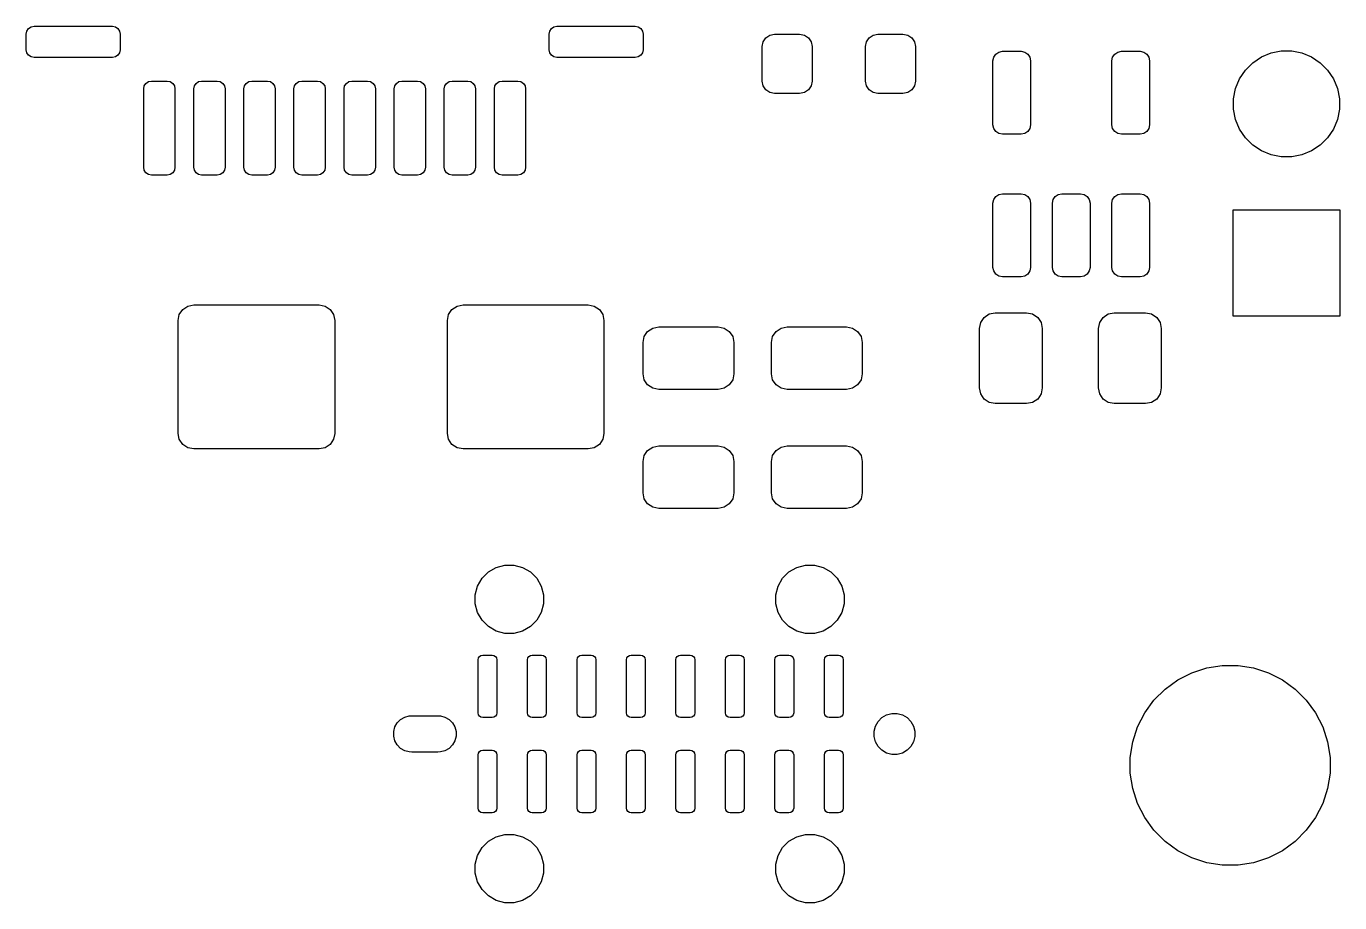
# Model space of a CAD drawing. Extents: x 46 to 204, y -96 to -38.
# Drawn here: x 182.77 to 203.75, y -96.2 to -82.2 of the extents above; entities that cross this region are included whole.
import ezdxf

# ---------------------------------------------------------------- set-up
doc = ezdxf.new("R2010")
doc.units = 0
doc.layers.add('BLACK', color=7, linetype='CONTINUOUS')

msp = doc.modelspace()

# ---------------------------------------------------------------- linework, layer by layer
at = {"layer": 'BLACK', "linetype": 'CONTINUOUS'}
for p, q in [((182.811602, -82.236682), (182.852155, -82.209585)), ((182.852155, -82.209585), (182.89999, -82.20007)), ((182.89999, -82.20007), (184.14999, -82.20007)), ((184.14999, -82.20007), (184.197825, -82.209585)), ((184.197825, -82.209585), (184.238378, -82.236682)), ((191.161602, -82.236682), (191.202155, -82.209585)), ((191.202155, -82.209585), (191.24999, -82.20007)), ((191.24999, -82.20007), (192.49999, -82.20007)), ((192.49999, -82.20007), (192.547825, -82.209585)), ((192.547825, -82.209585), (192.588378, -82.236682)), ((182.77499, -82.32507), (182.784505, -82.277235)), ((182.77499, -82.57507), (182.77499, -82.32507)), ((182.784505, -82.277235), (182.811602, -82.236682)), ((184.238378, -82.236682), (184.265475, -82.277235)), ((184.265475, -82.277235), (184.27499, -82.32507)), ((184.27499, -82.32507), (184.27499, -82.57507)), ((191.12499, -82.32507), (191.134505, -82.277235)), ((191.12499, -82.57507), (191.12499, -82.32507)), ((191.134505, -82.277235), (191.161602, -82.236682)), ((192.588378, -82.236682), (192.615475, -82.277235)), ((192.615475, -82.277235), (192.62499, -82.32507)), ((192.62499, -82.32507), (192.62499, -82.57507)), ((194.540214, -82.448533), (194.583569, -82.383649)), ((194.583569, -82.383649), (194.648453, -82.340294)), ((194.648453, -82.340294), (194.72499, -82.32507)), ((194.72499, -82.32507), (195.12499, -82.32507)), ((195.12499, -82.32507), (195.201527, -82.340294)), ((195.201527, -82.340294), (195.266411, -82.383649)), ((195.266411, -82.383649), (195.309766, -82.448533)), ((196.190214, -82.448533), (196.233569, -82.383649)), ((196.233569, -82.383649), (196.298453, -82.340294)), ((196.298453, -82.340294), (196.37499, -82.32507)), ((196.37499, -82.32507), (196.77499, -82.32507)), ((196.77499, -82.32507), (196.851527, -82.340294)), ((196.851527, -82.340294), (196.916411, -82.383649)), ((196.916411, -82.383649), (196.959766, -82.448533)), ((182.784505, -82.622905), (182.77499, -82.57507)), ((182.811602, -82.663458), (182.784505, -82.622905)), ((184.265475, -82.622905), (184.238378, -82.663458)), ((184.27499, -82.57507), (184.265475, -82.622905)), ((191.134505, -82.622905), (191.12499, -82.57507)), ((191.161602, -82.663458), (191.134505, -82.622905)), ((192.615475, -82.622905), (192.588378, -82.663458)), ((192.62499, -82.57507), (192.615475, -82.622905)), ((194.52499, -82.52507), (194.540214, -82.448533)), ((194.52499, -83.07507), (194.52499, -82.52507)), ((195.309766, -82.448533), (195.32499, -82.52507)), ((195.32499, -82.52507), (195.32499, -83.07507)), ((196.17499, -82.52507), (196.190214, -82.448533)), ((196.17499, -83.07507), (196.17499, -82.52507)), ((196.959766, -82.448533), (196.97499, -82.52507)), ((196.97499, -82.52507), (196.97499, -83.07507)), ((198.256424, -82.644004), (198.305087, -82.611488)), ((198.305087, -82.611488), (198.36249, -82.60007)), ((198.36249, -82.60007), (198.66249, -82.60007)), ((198.66249, -82.60007), (198.719893, -82.611488)), ((198.719893, -82.611488), (198.768556, -82.644004)), ((200.156424, -82.644004), (200.205087, -82.611488)), ((200.205087, -82.611488), (200.26249, -82.60007)), ((200.26249, -82.60007), (200.56249, -82.60007)), ((200.56249, -82.60007), (200.619893, -82.611488)), ((200.619893, -82.611488), (200.668556, -82.644004)), ((202.499307, -82.690369), (202.653252, -82.626603)), ((202.653252, -82.626603), (202.816679, -82.594095)), ((202.816679, -82.594095), (202.983309, -82.594095)), ((202.983309, -82.594095), (203.146736, -82.626603)), ((203.146736, -82.626603), (203.300681, -82.690369)), ((182.852155, -82.690555), (182.811602, -82.663458)), ((182.89999, -82.70007), (182.852155, -82.690555)), ((184.14999, -82.70007), (182.89999, -82.70007)), ((184.197825, -82.690555), (184.14999, -82.70007)), ((184.238378, -82.663458), (184.197825, -82.690555)), ((191.202155, -82.690555), (191.161602, -82.663458)), ((191.24999, -82.70007), (191.202155, -82.690555)), ((192.49999, -82.70007), (191.24999, -82.70007)), ((192.547825, -82.690555), (192.49999, -82.70007)), ((192.588378, -82.663458), (192.547825, -82.690555)), ((198.21249, -82.75007), (198.223908, -82.692667)), ((198.21249, -83.77507), (198.21249, -82.75007)), ((198.223908, -82.692667), (198.256424, -82.644004)), ((198.768556, -82.644004), (198.801072, -82.692667)), ((198.801072, -82.692667), (198.81249, -82.75007)), ((198.81249, -82.75007), (198.81249, -83.77507)), ((200.11249, -82.75007), (200.123908, -82.692667)), ((200.11249, -83.77507), (200.11249, -82.75007)), ((200.123908, -82.692667), (200.156424, -82.644004)), ((200.668556, -82.644004), (200.701072, -82.692667)), ((200.701072, -82.692667), (200.71249, -82.75007)), ((200.71249, -82.75007), (200.71249, -83.77507)), ((202.242935, -82.900768), (202.36076, -82.782943)), ((202.36076, -82.782943), (202.499307, -82.690369)), ((203.300681, -82.690369), (203.439228, -82.782943)), ((203.439228, -82.782943), (203.557053, -82.900768)), ((202.086595, -83.19326), (202.150361, -83.039315)), ((202.150361, -83.039315), (202.242935, -82.900768)), ((203.557053, -82.900768), (203.649627, -83.039315)), ((203.649627, -83.039315), (203.713393, -83.19326)), ((184.64999, -83.20007), (184.659505, -83.152235)), ((184.64999, -84.45007), (184.64999, -83.20007)), ((184.659505, -83.152235), (184.686602, -83.111682)), ((184.686602, -83.111682), (184.727155, -83.084585)), ((184.727155, -83.084585), (184.77499, -83.07507)), ((184.77499, -83.07507), (185.02499, -83.07507)), ((185.02499, -83.07507), (185.072825, -83.084585)), ((185.072825, -83.084585), (185.113378, -83.111682)), ((185.113378, -83.111682), (185.140475, -83.152235)), ((185.140475, -83.152235), (185.14999, -83.20007)), ((185.14999, -83.20007), (185.14999, -84.45007)), ((185.44999, -83.20007), (185.459505, -83.152235)), ((185.44999, -84.45007), (185.44999, -83.20007)), ((185.459505, -83.152235), (185.486602, -83.111682)), ((185.486602, -83.111682), (185.527155, -83.084585)), ((185.527155, -83.084585), (185.57499, -83.07507)), ((185.57499, -83.07507), (185.82499, -83.07507)), ((185.82499, -83.07507), (185.872825, -83.084585)), ((185.872825, -83.084585), (185.913378, -83.111682)), ((185.913378, -83.111682), (185.940475, -83.152235)), ((185.940475, -83.152235), (185.94999, -83.20007)), ((185.94999, -83.20007), (185.94999, -84.45007)), ((186.24999, -83.20007), (186.259505, -83.152235)), ((186.24999, -84.45007), (186.24999, -83.20007)), ((186.259505, -83.152235), (186.286602, -83.111682)), ((186.286602, -83.111682), (186.327155, -83.084585)), ((186.327155, -83.084585), (186.37499, -83.07507)), ((186.37499, -83.07507), (186.62499, -83.07507)), ((186.62499, -83.07507), (186.672825, -83.084585)), ((186.672825, -83.084585), (186.713378, -83.111682)), ((186.713378, -83.111682), (186.740475, -83.152235)), ((186.740475, -83.152235), (186.74999, -83.20007)), ((186.74999, -83.20007), (186.74999, -84.45007)), ((187.04999, -83.20007), (187.059505, -83.152235)), ((187.04999, -84.45007), (187.04999, -83.20007)), ((187.059505, -83.152235), (187.086602, -83.111682)), ((187.086602, -83.111682), (187.127155, -83.084585)), ((187.127155, -83.084585), (187.17499, -83.07507)), ((187.17499, -83.07507), (187.42499, -83.07507)), ((187.42499, -83.07507), (187.472825, -83.084585)), ((187.472825, -83.084585), (187.513378, -83.111682)), ((187.513378, -83.111682), (187.540475, -83.152235)), ((187.540475, -83.152235), (187.54999, -83.20007)), ((187.54999, -83.20007), (187.54999, -84.45007)), ((187.84999, -83.20007), (187.859505, -83.152235)), ((187.84999, -84.45007), (187.84999, -83.20007)), ((187.859505, -83.152235), (187.886602, -83.111682)), ((187.886602, -83.111682), (187.927155, -83.084585)), ((187.927155, -83.084585), (187.97499, -83.07507)), ((187.97499, -83.07507), (188.22499, -83.07507)), ((188.22499, -83.07507), (188.272825, -83.084585)), ((188.272825, -83.084585), (188.313378, -83.111682)), ((188.313378, -83.111682), (188.340475, -83.152235)), ((188.340475, -83.152235), (188.34999, -83.20007)), ((188.34999, -83.20007), (188.34999, -84.45007)), ((188.64999, -83.20007), (188.659505, -83.152235)), ((188.64999, -84.45007), (188.64999, -83.20007)), ((188.659505, -83.152235), (188.686602, -83.111682)), ((188.686602, -83.111682), (188.727155, -83.084585)), ((188.727155, -83.084585), (188.77499, -83.07507)), ((188.77499, -83.07507), (189.02499, -83.07507)), ((189.02499, -83.07507), (189.072825, -83.084585)), ((189.072825, -83.084585), (189.113378, -83.111682)), ((189.113378, -83.111682), (189.140475, -83.152235)), ((189.140475, -83.152235), (189.14999, -83.20007)), ((189.14999, -83.20007), (189.14999, -84.45007)), ((189.44999, -83.20007), (189.459505, -83.152235)), ((189.44999, -84.45007), (189.44999, -83.20007)), ((189.459505, -83.152235), (189.486602, -83.111682)), ((189.486602, -83.111682), (189.527155, -83.084585)), ((189.527155, -83.084585), (189.57499, -83.07507)), ((189.57499, -83.07507), (189.82499, -83.07507)), ((189.82499, -83.07507), (189.872825, -83.084585)), ((189.872825, -83.084585), (189.913378, -83.111682)), ((189.913378, -83.111682), (189.940475, -83.152235)), ((189.940475, -83.152235), (189.94999, -83.20007)), ((189.94999, -83.20007), (189.94999, -84.45007)), ((190.24999, -83.20007), (190.259505, -83.152235)), ((190.24999, -84.45007), (190.24999, -83.20007)), ((190.259505, -83.152235), (190.286602, -83.111682)), ((190.286602, -83.111682), (190.327155, -83.084585)), ((190.327155, -83.084585), (190.37499, -83.07507)), ((190.37499, -83.07507), (190.62499, -83.07507)), ((190.62499, -83.07507), (190.672825, -83.084585)), ((190.672825, -83.084585), (190.713378, -83.111682)), ((190.713378, -83.111682), (190.740475, -83.152235)), ((190.740475, -83.152235), (190.74999, -83.20007)), ((190.74999, -83.20007), (190.74999, -84.45007)), ((194.540214, -83.151607), (194.52499, -83.07507)), ((194.583569, -83.216491), (194.540214, -83.151607)), ((194.648453, -83.259846), (194.583569, -83.216491)), ((194.72499, -83.27507), (194.648453, -83.259846)), ((195.201527, -83.259846), (195.12499, -83.27507)), ((195.266411, -83.216491), (195.201527, -83.259846)), ((195.309766, -83.151607), (195.266411, -83.216491)), ((195.32499, -83.07507), (195.309766, -83.151607)), ((196.190214, -83.151607), (196.17499, -83.07507)), ((196.233569, -83.216491), (196.190214, -83.151607)), ((196.298453, -83.259846), (196.233569, -83.216491)), ((196.37499, -83.27507), (196.298453, -83.259846)), ((196.851527, -83.259846), (196.77499, -83.27507)), ((196.916411, -83.216491), (196.851527, -83.259846)), ((196.959766, -83.151607), (196.916411, -83.216491)), ((196.97499, -83.07507), (196.959766, -83.151607)), ((202.054087, -83.356687), (202.086595, -83.19326)), ((203.713393, -83.19326), (203.745901, -83.356687)), ((195.12499, -83.27507), (194.72499, -83.27507)), ((196.77499, -83.27507), (196.37499, -83.27507)), ((202.054087, -83.523317), (202.054087, -83.356687)), ((203.745901, -83.356687), (203.745901, -83.523317)), ((202.086595, -83.686744), (202.054087, -83.523317)), ((202.150361, -83.840689), (202.086595, -83.686744)), ((203.713393, -83.686744), (203.649627, -83.840689)), ((203.745901, -83.523317), (203.713393, -83.686744)), ((198.223908, -83.832473), (198.21249, -83.77507)), ((198.256424, -83.881136), (198.223908, -83.832473)), ((198.305087, -83.913652), (198.256424, -83.881136)), ((198.768556, -83.881136), (198.719893, -83.913652)), ((198.801072, -83.832473), (198.768556, -83.881136)), ((198.81249, -83.77507), (198.801072, -83.832473)), ((200.123908, -83.832473), (200.11249, -83.77507)), ((200.156424, -83.881136), (200.123908, -83.832473)), ((200.205087, -83.913652), (200.156424, -83.881136)), ((200.668556, -83.881136), (200.619893, -83.913652)), ((200.701072, -83.832473), (200.668556, -83.881136)), ((200.71249, -83.77507), (200.701072, -83.832473)), ((202.242935, -83.979236), (202.150361, -83.840689)), ((203.649627, -83.840689), (203.557053, -83.979236)), ((198.36249, -83.92507), (198.305087, -83.913652)), ((198.66249, -83.92507), (198.36249, -83.92507)), ((198.719893, -83.913652), (198.66249, -83.92507)), ((200.26249, -83.92507), (200.205087, -83.913652)), ((200.56249, -83.92507), (200.26249, -83.92507)), ((200.619893, -83.913652), (200.56249, -83.92507)), ((202.36076, -84.097061), (202.242935, -83.979236)), ((202.499307, -84.189635), (202.36076, -84.097061)), ((203.439228, -84.097061), (203.300681, -84.189635)), ((203.557053, -83.979236), (203.439228, -84.097061)), ((202.653252, -84.253401), (202.499307, -84.189635)), ((202.816679, -84.285909), (202.653252, -84.253401)), ((202.983309, -84.285909), (202.816679, -84.285909)), ((203.146736, -84.253401), (202.983309, -84.285909)), ((203.300681, -84.189635), (203.146736, -84.253401)), ((184.659505, -84.497905), (184.64999, -84.45007)), ((184.686602, -84.538458), (184.659505, -84.497905)), ((185.140475, -84.497905), (185.113378, -84.538458)), ((185.14999, -84.45007), (185.140475, -84.497905)), ((185.459505, -84.497905), (185.44999, -84.45007)), ((185.486602, -84.538458), (185.459505, -84.497905)), ((185.940475, -84.497905), (185.913378, -84.538458)), ((185.94999, -84.45007), (185.940475, -84.497905)), ((186.259505, -84.497905), (186.24999, -84.45007)), ((186.286602, -84.538458), (186.259505, -84.497905)), ((186.740475, -84.497905), (186.713378, -84.538458)), ((186.74999, -84.45007), (186.740475, -84.497905)), ((187.059505, -84.497905), (187.04999, -84.45007)), ((187.086602, -84.538458), (187.059505, -84.497905)), ((187.540475, -84.497905), (187.513378, -84.538458)), ((187.54999, -84.45007), (187.540475, -84.497905)), ((187.859505, -84.497905), (187.84999, -84.45007)), ((187.886602, -84.538458), (187.859505, -84.497905)), ((188.340475, -84.497905), (188.313378, -84.538458)), ((188.34999, -84.45007), (188.340475, -84.497905)), ((188.659505, -84.497905), (188.64999, -84.45007)), ((188.686602, -84.538458), (188.659505, -84.497905)), ((189.140475, -84.497905), (189.113378, -84.538458)), ((189.14999, -84.45007), (189.140475, -84.497905)), ((189.459505, -84.497905), (189.44999, -84.45007)), ((189.486602, -84.538458), (189.459505, -84.497905)), ((189.940475, -84.497905), (189.913378, -84.538458)), ((189.94999, -84.45007), (189.940475, -84.497905)), ((190.259505, -84.497905), (190.24999, -84.45007)), ((190.286602, -84.538458), (190.259505, -84.497905)), ((190.740475, -84.497905), (190.713378, -84.538458)), ((190.74999, -84.45007), (190.740475, -84.497905)), ((184.727155, -84.565555), (184.686602, -84.538458)), ((184.77499, -84.57507), (184.727155, -84.565555)), ((185.02499, -84.57507), (184.77499, -84.57507)), ((185.072825, -84.565555), (185.02499, -84.57507)), ((185.113378, -84.538458), (185.072825, -84.565555)), ((185.527155, -84.565555), (185.486602, -84.538458)), ((185.57499, -84.57507), (185.527155, -84.565555)), ((185.82499, -84.57507), (185.57499, -84.57507)), ((185.872825, -84.565555), (185.82499, -84.57507)), ((185.913378, -84.538458), (185.872825, -84.565555)), ((186.327155, -84.565555), (186.286602, -84.538458)), ((186.37499, -84.57507), (186.327155, -84.565555)), ((186.62499, -84.57507), (186.37499, -84.57507)), ((186.672825, -84.565555), (186.62499, -84.57507)), ((186.713378, -84.538458), (186.672825, -84.565555)), ((187.127155, -84.565555), (187.086602, -84.538458)), ((187.17499, -84.57507), (187.127155, -84.565555)), ((187.42499, -84.57507), (187.17499, -84.57507)), ((187.472825, -84.565555), (187.42499, -84.57507)), ((187.513378, -84.538458), (187.472825, -84.565555)), ((187.927155, -84.565555), (187.886602, -84.538458)), ((187.97499, -84.57507), (187.927155, -84.565555)), ((188.22499, -84.57507), (187.97499, -84.57507)), ((188.272825, -84.565555), (188.22499, -84.57507)), ((188.313378, -84.538458), (188.272825, -84.565555)), ((188.727155, -84.565555), (188.686602, -84.538458)), ((188.77499, -84.57507), (188.727155, -84.565555)), ((189.02499, -84.57507), (188.77499, -84.57507)), ((189.072825, -84.565555), (189.02499, -84.57507)), ((189.113378, -84.538458), (189.072825, -84.565555)), ((189.527155, -84.565555), (189.486602, -84.538458)), ((189.57499, -84.57507), (189.527155, -84.565555)), ((189.82499, -84.57507), (189.57499, -84.57507)), ((189.872825, -84.565555), (189.82499, -84.57507)), ((189.913378, -84.538458), (189.872825, -84.565555)), ((190.327155, -84.565555), (190.286602, -84.538458)), ((190.37499, -84.57507), (190.327155, -84.565555)), ((190.62499, -84.57507), (190.37499, -84.57507)), ((190.672825, -84.565555), (190.62499, -84.57507)), ((190.713378, -84.538458), (190.672825, -84.565555)), ((198.223908, -84.967667), (198.256424, -84.919004)), ((198.256424, -84.919004), (198.305087, -84.886488)), ((198.305087, -84.886488), (198.36249, -84.87507)), ((198.36249, -84.87507), (198.66249, -84.87507)), ((198.66249, -84.87507), (198.719893, -84.886488)), ((198.719893, -84.886488), (198.768556, -84.919004)), ((198.768556, -84.919004), (198.801072, -84.967667)), ((199.173908, -84.967667), (199.206424, -84.919004)), ((199.206424, -84.919004), (199.255087, -84.886488)), ((199.255087, -84.886488), (199.31249, -84.87507)), ((199.31249, -84.87507), (199.61249, -84.87507)), ((199.61249, -84.87507), (199.669893, -84.886488)), ((199.669893, -84.886488), (199.718556, -84.919004)), ((199.718556, -84.919004), (199.751072, -84.967667)), ((200.123908, -84.967667), (200.156424, -84.919004)), ((200.156424, -84.919004), (200.205087, -84.886488)), ((200.205087, -84.886488), (200.26249, -84.87507)), ((200.26249, -84.87507), (200.56249, -84.87507)), ((200.56249, -84.87507), (200.619893, -84.886488)), ((200.619893, -84.886488), (200.668556, -84.919004)), ((200.668556, -84.919004), (200.701072, -84.967667)), ((198.21249, -85.02507), (198.223908, -84.967667)), ((198.21249, -86.05007), (198.21249, -85.02507)), ((198.801072, -84.967667), (198.81249, -85.02507)), ((198.81249, -85.02507), (198.81249, -86.05007)), ((199.16249, -85.02507), (199.173908, -84.967667)), ((199.16249, -86.05007), (199.16249, -85.02507)), ((199.751072, -84.967667), (199.76249, -85.02507)), ((199.76249, -85.02507), (199.76249, -86.05007)), ((200.11249, -85.02507), (200.123908, -84.967667)), ((200.11249, -86.05007), (200.11249, -85.02507)), ((200.701072, -84.967667), (200.71249, -85.02507)), ((200.71249, -85.02507), (200.71249, -86.05007)), ((202.049994, -86.830002), (202.049994, -85.130002)), ((202.049994, -85.130002), (203.749994, -85.130002)), ((203.749994, -85.130002), (203.749994, -86.830002)), ((198.223908, -86.107473), (198.21249, -86.05007)), ((198.256424, -86.156136), (198.223908, -86.107473)), ((198.305087, -86.188652), (198.256424, -86.156136)), ((198.36249, -86.20007), (198.305087, -86.188652)), ((198.66249, -86.20007), (198.36249, -86.20007)), ((198.719893, -86.188652), (198.66249, -86.20007)), ((198.768556, -86.156136), (198.719893, -86.188652)), ((198.801072, -86.107473), (198.768556, -86.156136)), ((198.81249, -86.05007), (198.801072, -86.107473)), ((199.173908, -86.107473), (199.16249, -86.05007)), ((199.206424, -86.156136), (199.173908, -86.107473)), ((199.255087, -86.188652), (199.206424, -86.156136)), ((199.31249, -86.20007), (199.255087, -86.188652)), ((199.61249, -86.20007), (199.31249, -86.20007)), ((199.669893, -86.188652), (199.61249, -86.20007)), ((199.718556, -86.156136), (199.669893, -86.188652)), ((199.751072, -86.107473), (199.718556, -86.156136)), ((199.76249, -86.05007), (199.751072, -86.107473)), ((200.123908, -86.107473), (200.11249, -86.05007)), ((200.156424, -86.156136), (200.123908, -86.107473)), ((200.205087, -86.188652), (200.156424, -86.156136)), ((200.26249, -86.20007), (200.205087, -86.188652)), ((200.56249, -86.20007), (200.26249, -86.20007)), ((200.619893, -86.188652), (200.56249, -86.20007)), ((200.668556, -86.156136), (200.619893, -86.188652)), ((200.701072, -86.107473), (200.668556, -86.156136)), ((200.71249, -86.05007), (200.701072, -86.107473)), ((185.19999, -86.90007), (185.21902, -86.804399)), ((185.21902, -86.804399), (185.273213, -86.723293)), ((185.273213, -86.723293), (185.354319, -86.6691)), ((185.354319, -86.6691), (185.44999, -86.65007)), ((185.44999, -86.65007), (187.44999, -86.65007)), ((187.44999, -86.65007), (187.545661, -86.6691)), ((187.545661, -86.6691), (187.626767, -86.723293)), ((187.626767, -86.723293), (187.68096, -86.804399)), ((187.68096, -86.804399), (187.69999, -86.90007)), ((189.49999, -86.90007), (189.51902, -86.804399)), ((189.51902, -86.804399), (189.573213, -86.723293)), ((189.573213, -86.723293), (189.654319, -86.6691)), ((189.654319, -86.6691), (189.74999, -86.65007)), ((189.74999, -86.65007), (191.74999, -86.65007)), ((191.74999, -86.65007), (191.845661, -86.6691)), ((191.845661, -86.6691), (191.926767, -86.723293)), ((191.926767, -86.723293), (191.98096, -86.804399)), ((191.98096, -86.804399), (191.99999, -86.90007)), ((198.073213, -86.848293), (198.154319, -86.7941)), ((198.154319, -86.7941), (198.24999, -86.77507)), ((198.24999, -86.77507), (198.74999, -86.77507)), ((198.74999, -86.77507), (198.845661, -86.7941)), ((198.845661, -86.7941), (198.926767, -86.848293)), ((199.973213, -86.848293), (200.054319, -86.7941)), ((200.054319, -86.7941), (200.14999, -86.77507)), ((200.14999, -86.77507), (200.64999, -86.77507)), ((200.64999, -86.77507), (200.745661, -86.7941)), ((200.745661, -86.7941), (200.826767, -86.848293)), ((203.749994, -86.830002), (202.049994, -86.830002)), ((185.19999, -88.70007), (185.19999, -86.90007)), ((187.69999, -86.90007), (187.69999, -88.70007)), ((189.49999, -88.70007), (189.49999, -86.90007)), ((191.99999, -86.90007), (191.99999, -88.70007)), ((192.698213, -87.073293), (192.779319, -87.0191)), ((192.779319, -87.0191), (192.87499, -87.00007)), ((192.87499, -87.00007), (193.82499, -87.00007)), ((193.82499, -87.00007), (193.920661, -87.0191)), ((193.920661, -87.0191), (194.001767, -87.073293)), ((194.748213, -87.073293), (194.829319, -87.0191)), ((194.829319, -87.0191), (194.92499, -87.00007)), ((194.92499, -87.00007), (195.87499, -87.00007)), ((195.87499, -87.00007), (195.970661, -87.0191)), ((195.970661, -87.0191), (196.051767, -87.073293)), ((197.99999, -87.02507), (198.01902, -86.929399)), ((197.99999, -87.97507), (197.99999, -87.02507)), ((198.01902, -86.929399), (198.073213, -86.848293)), ((198.926767, -86.848293), (198.98096, -86.929399)), ((198.98096, -86.929399), (198.99999, -87.02507)), ((198.99999, -87.02507), (198.99999, -87.97507)), ((199.89999, -87.02507), (199.91902, -86.929399)), ((199.89999, -87.97507), (199.89999, -87.02507)), ((199.91902, -86.929399), (199.973213, -86.848293)), ((200.826767, -86.848293), (200.88096, -86.929399)), ((200.88096, -86.929399), (200.89999, -87.02507)), ((200.89999, -87.02507), (200.89999, -87.97507)), ((192.62499, -87.25007), (192.64402, -87.154399)), ((192.62499, -87.75007), (192.62499, -87.25007)), ((192.64402, -87.154399), (192.698213, -87.073293)), ((194.001767, -87.073293), (194.05596, -87.154399)), ((194.05596, -87.154399), (194.07499, -87.25007)), ((194.07499, -87.25007), (194.07499, -87.75007)), ((194.67499, -87.25007), (194.69402, -87.154399)), ((194.67499, -87.75007), (194.67499, -87.25007)), ((194.69402, -87.154399), (194.748213, -87.073293)), ((196.051767, -87.073293), (196.10596, -87.154399)), ((196.10596, -87.154399), (196.12499, -87.25007)), ((196.12499, -87.25007), (196.12499, -87.75007)), ((192.64402, -87.845741), (192.62499, -87.75007)), ((192.698213, -87.926847), (192.64402, -87.845741)), ((194.05596, -87.845741), (194.001767, -87.926847)), ((194.07499, -87.75007), (194.05596, -87.845741)), ((194.69402, -87.845741), (194.67499, -87.75007)), ((194.748213, -87.926847), (194.69402, -87.845741)), ((196.10596, -87.845741), (196.051767, -87.926847)), ((196.12499, -87.75007), (196.10596, -87.845741)), ((192.779319, -87.98104), (192.698213, -87.926847)), ((192.87499, -88.00007), (192.779319, -87.98104)), ((193.82499, -88.00007), (192.87499, -88.00007)), ((193.920661, -87.98104), (193.82499, -88.00007)), ((194.001767, -87.926847), (193.920661, -87.98104)), ((194.829319, -87.98104), (194.748213, -87.926847)), ((194.92499, -88.00007), (194.829319, -87.98104)), ((195.87499, -88.00007), (194.92499, -88.00007)), ((195.970661, -87.98104), (195.87499, -88.00007)), ((196.051767, -87.926847), (195.970661, -87.98104)), ((198.01902, -88.070741), (197.99999, -87.97507)), ((198.073213, -88.151847), (198.01902, -88.070741)), ((198.98096, -88.070741), (198.926767, -88.151847)), ((198.99999, -87.97507), (198.98096, -88.070741)), ((199.91902, -88.070741), (199.89999, -87.97507)), ((199.973213, -88.151847), (199.91902, -88.070741)), ((200.88096, -88.070741), (200.826767, -88.151847)), ((200.89999, -87.97507), (200.88096, -88.070741)), ((198.154319, -88.20604), (198.073213, -88.151847)), ((198.24999, -88.22507), (198.154319, -88.20604)), ((198.74999, -88.22507), (198.24999, -88.22507)), ((198.845661, -88.20604), (198.74999, -88.22507)), ((198.926767, -88.151847), (198.845661, -88.20604)), ((200.054319, -88.20604), (199.973213, -88.151847)), ((200.14999, -88.22507), (200.054319, -88.20604)), ((200.64999, -88.22507), (200.14999, -88.22507)), ((200.745661, -88.20604), (200.64999, -88.22507)), ((200.826767, -88.151847), (200.745661, -88.20604)), ((185.21902, -88.795741), (185.19999, -88.70007)), ((187.69999, -88.70007), (187.68096, -88.795741)), ((189.51902, -88.795741), (189.49999, -88.70007)), ((191.99999, -88.70007), (191.98096, -88.795741)), ((185.273213, -88.876847), (185.21902, -88.795741)), ((185.354319, -88.93104), (185.273213, -88.876847)), ((185.44999, -88.95007), (185.354319, -88.93104)), ((187.545661, -88.93104), (187.44999, -88.95007)), ((187.626767, -88.876847), (187.545661, -88.93104)), ((187.68096, -88.795741), (187.626767, -88.876847)), ((189.573213, -88.876847), (189.51902, -88.795741)), ((189.654319, -88.93104), (189.573213, -88.876847)), ((189.74999, -88.95007), (189.654319, -88.93104)), ((191.845661, -88.93104), (191.74999, -88.95007)), ((191.926767, -88.876847), (191.845661, -88.93104)), ((191.98096, -88.795741), (191.926767, -88.876847)), ((192.698213, -88.973293), (192.779319, -88.9191)), ((192.779319, -88.9191), (192.87499, -88.90007)), ((192.87499, -88.90007), (193.82499, -88.90007)), ((193.82499, -88.90007), (193.920661, -88.9191)), ((193.920661, -88.9191), (194.001767, -88.973293)), ((194.748213, -88.973293), (194.829319, -88.9191)), ((194.829319, -88.9191), (194.92499, -88.90007)), ((194.92499, -88.90007), (195.87499, -88.90007)), ((195.87499, -88.90007), (195.970661, -88.9191)), ((195.970661, -88.9191), (196.051767, -88.973293)), ((187.44999, -88.95007), (185.44999, -88.95007)), ((191.74999, -88.95007), (189.74999, -88.95007)), ((192.62499, -89.15007), (192.64402, -89.054399)), ((192.64402, -89.054399), (192.698213, -88.973293)), ((194.001767, -88.973293), (194.05596, -89.054399)), ((194.05596, -89.054399), (194.07499, -89.15007)), ((194.67499, -89.15007), (194.69402, -89.054399)), ((194.69402, -89.054399), (194.748213, -88.973293)), ((196.051767, -88.973293), (196.10596, -89.054399)), ((196.10596, -89.054399), (196.12499, -89.15007)), ((192.62499, -89.65007), (192.62499, -89.15007)), ((194.07499, -89.15007), (194.07499, -89.65007)), ((194.67499, -89.65007), (194.67499, -89.15007)), ((196.12499, -89.15007), (196.12499, -89.65007)), ((192.64402, -89.745741), (192.62499, -89.65007)), ((192.698213, -89.826847), (192.64402, -89.745741)), ((194.05596, -89.745741), (194.001767, -89.826847)), ((194.07499, -89.65007), (194.05596, -89.745741)), ((194.69402, -89.745741), (194.67499, -89.65007)), ((194.748213, -89.826847), (194.69402, -89.745741)), ((196.10596, -89.745741), (196.051767, -89.826847)), ((196.12499, -89.65007), (196.10596, -89.745741)), ((192.779319, -89.88104), (192.698213, -89.826847)), ((192.87499, -89.90007), (192.779319, -89.88104)), ((193.82499, -89.90007), (192.87499, -89.90007)), ((193.920661, -89.88104), (193.82499, -89.90007)), ((194.001767, -89.826847), (193.920661, -89.88104)), ((194.829319, -89.88104), (194.748213, -89.826847)), ((194.92499, -89.90007), (194.829319, -89.88104)), ((195.87499, -89.90007), (194.92499, -89.90007)), ((195.970661, -89.88104), (195.87499, -89.90007)), ((196.051767, -89.826847), (195.970661, -89.88104)), ((190.279514, -90.841936), (190.418201, -90.804775)), ((190.418201, -90.804775), (190.561779, -90.804775)), ((190.561779, -90.804775), (190.700466, -90.841936)), ((195.079514, -90.841936), (195.218201, -90.804775)), ((195.218201, -90.804775), (195.361779, -90.804775)), ((195.361779, -90.804775), (195.500466, -90.841936)), ((189.981856, -91.139594), (190.053646, -91.015251)), ((190.053646, -91.015251), (190.155171, -90.913726)), ((190.155171, -90.913726), (190.279514, -90.841936)), ((190.700466, -90.841936), (190.824809, -90.913726)), ((190.824809, -90.913726), (190.926334, -91.015251)), ((190.926334, -91.015251), (190.998124, -91.139594)), ((194.781856, -91.139594), (194.853646, -91.015251)), ((194.853646, -91.015251), (194.955171, -90.913726)), ((194.955171, -90.913726), (195.079514, -90.841936)), ((195.500466, -90.841936), (195.624809, -90.913726)), ((195.624809, -90.913726), (195.726334, -91.015251)), ((195.726334, -91.015251), (195.798124, -91.139594)), ((189.944695, -91.278281), (189.981856, -91.139594)), ((190.998124, -91.139594), (191.035285, -91.278281)), ((194.744695, -91.278281), (194.781856, -91.139594)), ((195.798124, -91.139594), (195.835285, -91.278281)), ((189.944695, -91.421859), (189.944695, -91.278281)), ((189.981856, -91.560546), (189.944695, -91.421859)), ((191.035285, -91.421859), (190.998124, -91.560546)), ((191.035285, -91.278281), (191.035285, -91.421859)), ((194.744695, -91.421859), (194.744695, -91.278281)), ((194.781856, -91.560546), (194.744695, -91.421859)), ((195.835285, -91.421859), (195.798124, -91.560546)), ((195.835285, -91.278281), (195.835285, -91.421859)), ((190.053646, -91.684889), (189.981856, -91.560546)), ((190.998124, -91.560546), (190.926334, -91.684889)), ((194.853646, -91.684889), (194.781856, -91.560546)), ((195.798124, -91.560546), (195.726334, -91.684889)), ((190.155171, -91.786414), (190.053646, -91.684889)), ((190.279514, -91.858204), (190.155171, -91.786414)), ((190.418201, -91.895365), (190.279514, -91.858204)), ((190.700466, -91.858204), (190.561779, -91.895365)), ((190.824809, -91.786414), (190.700466, -91.858204)), ((190.926334, -91.684889), (190.824809, -91.786414)), ((194.955171, -91.786414), (194.853646, -91.684889)), ((195.079514, -91.858204), (194.955171, -91.786414)), ((195.218201, -91.895365), (195.079514, -91.858204)), ((195.500466, -91.858204), (195.361779, -91.895365)), ((195.624809, -91.786414), (195.500466, -91.858204)), ((195.726334, -91.684889), (195.624809, -91.786414)), ((190.561779, -91.895365), (190.418201, -91.895365)), ((195.361779, -91.895365), (195.218201, -91.895365)), ((189.98999, -92.31507), (189.995699, -92.286369)), ((189.995699, -92.286369), (190.011957, -92.262037)), ((190.011957, -92.262037), (190.036289, -92.245779)), ((190.036289, -92.245779), (190.06499, -92.24007)), ((190.06499, -92.24007), (190.21499, -92.24007)), ((190.21499, -92.24007), (190.243691, -92.245779)), ((190.243691, -92.245779), (190.268023, -92.262037)), ((190.268023, -92.262037), (190.284281, -92.286369)), ((190.284281, -92.286369), (190.28999, -92.31507)), ((190.77999, -92.31507), (190.785699, -92.286369)), ((190.785699, -92.286369), (190.801957, -92.262037)), ((190.801957, -92.262037), (190.826289, -92.245779)), ((190.826289, -92.245779), (190.85499, -92.24007)), ((190.85499, -92.24007), (191.00499, -92.24007)), ((191.00499, -92.24007), (191.033691, -92.245779)), ((191.033691, -92.245779), (191.058023, -92.262037)), ((191.058023, -92.262037), (191.074281, -92.286369)), ((191.074281, -92.286369), (191.07999, -92.31507)), ((191.56999, -92.31507), (191.575699, -92.286369)), ((191.575699, -92.286369), (191.591957, -92.262037)), ((191.591957, -92.262037), (191.616289, -92.245779)), ((191.616289, -92.245779), (191.64499, -92.24007)), ((191.64499, -92.24007), (191.79499, -92.24007)), ((191.79499, -92.24007), (191.823691, -92.245779)), ((191.823691, -92.245779), (191.848023, -92.262037)), ((191.848023, -92.262037), (191.864281, -92.286369)), ((191.864281, -92.286369), (191.86999, -92.31507)), ((192.35999, -92.31507), (192.365699, -92.286369)), ((192.365699, -92.286369), (192.381957, -92.262037)), ((192.381957, -92.262037), (192.406289, -92.245779)), ((192.406289, -92.245779), (192.43499, -92.24007)), ((192.43499, -92.24007), (192.58499, -92.24007)), ((192.58499, -92.24007), (192.613691, -92.245779)), ((192.613691, -92.245779), (192.638023, -92.262037)), ((192.638023, -92.262037), (192.654281, -92.286369)), ((192.654281, -92.286369), (192.65999, -92.31507)), ((193.14999, -92.31507), (193.155699, -92.286369)), ((193.155699, -92.286369), (193.171957, -92.262037)), ((193.171957, -92.262037), (193.196289, -92.245779)), ((193.196289, -92.245779), (193.22499, -92.24007)), ((193.22499, -92.24007), (193.37499, -92.24007)), ((193.37499, -92.24007), (193.403691, -92.245779)), ((193.403691, -92.245779), (193.428023, -92.262037)), ((193.428023, -92.262037), (193.444281, -92.286369)), ((193.444281, -92.286369), (193.44999, -92.31507)), ((193.93999, -92.31507), (193.945699, -92.286369)), ((193.945699, -92.286369), (193.961957, -92.262037)), ((193.961957, -92.262037), (193.986289, -92.245779)), ((193.986289, -92.245779), (194.01499, -92.24007)), ((194.01499, -92.24007), (194.16499, -92.24007)), ((194.16499, -92.24007), (194.193691, -92.245779)), ((194.193691, -92.245779), (194.218023, -92.262037)), ((194.218023, -92.262037), (194.234281, -92.286369)), ((194.234281, -92.286369), (194.23999, -92.31507)), ((194.72999, -92.31507), (194.735699, -92.286369)), ((194.735699, -92.286369), (194.751957, -92.262037)), ((194.751957, -92.262037), (194.776289, -92.245779)), ((194.776289, -92.245779), (194.80499, -92.24007)), ((194.80499, -92.24007), (194.95499, -92.24007)), ((194.95499, -92.24007), (194.983691, -92.245779)), ((194.983691, -92.245779), (195.008023, -92.262037)), ((195.008023, -92.262037), (195.024281, -92.286369)), ((195.024281, -92.286369), (195.02999, -92.31507)), ((195.51999, -92.31507), (195.525699, -92.286369)), ((195.525699, -92.286369), (195.541957, -92.262037)), ((195.541957, -92.262037), (195.566289, -92.245779)), ((195.566289, -92.245779), (195.59499, -92.24007)), ((195.59499, -92.24007), (195.74499, -92.24007)), ((195.74499, -92.24007), (195.773691, -92.245779)), ((195.773691, -92.245779), (195.798023, -92.262037)), ((195.798023, -92.262037), (195.814281, -92.286369)), ((195.814281, -92.286369), (195.81999, -92.31507)), ((189.98999, -93.16507), (189.98999, -92.31507)), ((190.28999, -92.31507), (190.28999, -93.16507)), ((190.77999, -93.16507), (190.77999, -92.31507)), ((191.07999, -92.31507), (191.07999, -93.16507)), ((191.56999, -93.16507), (191.56999, -92.31507)), ((191.86999, -92.31507), (191.86999, -93.16507)), ((192.35999, -93.16507), (192.35999, -92.31507)), ((192.65999, -92.31507), (192.65999, -93.16507)), ((193.14999, -93.16507), (193.14999, -92.31507)), ((193.44999, -92.31507), (193.44999, -93.16507)), ((193.93999, -93.16507), (193.93999, -92.31507)), ((194.23999, -92.31507), (194.23999, -93.16507)), ((194.72999, -93.16507), (194.72999, -92.31507)), ((195.02999, -92.31507), (195.02999, -93.16507)), ((195.51999, -93.16507), (195.51999, -92.31507)), ((195.81999, -92.31507), (195.81999, -93.16507)), ((201.387701, -92.521795), (201.626481, -92.44421)), ((201.626481, -92.44421), (201.874459, -92.404934)), ((201.874459, -92.404934), (202.125529, -92.404934)), ((202.125529, -92.404934), (202.373507, -92.44421)), ((202.373507, -92.44421), (202.612287, -92.521795)), ((200.960877, -92.783352), (201.163996, -92.635778)), ((201.163996, -92.635778), (201.387701, -92.521795)), ((202.612287, -92.521795), (202.835992, -92.635778)), ((202.835992, -92.635778), (203.039111, -92.783352)), ((200.783344, -92.960885), (200.960877, -92.783352)), ((203.039111, -92.783352), (203.216644, -92.960885)), ((200.63577, -93.164004), (200.783344, -92.960885)), ((203.216644, -92.960885), (203.364218, -93.164004)), ((188.662065, -93.389092), (188.699918, -93.323529)), ((188.699918, -93.323529), (188.753449, -93.269998)), ((188.753449, -93.269998), (188.819012, -93.232145)), ((188.819012, -93.232145), (188.892137, -93.212551)), ((188.892137, -93.212551), (188.92999, -93.21007)), ((188.92999, -93.21007), (189.34999, -93.21007)), ((189.34999, -93.21007), (189.387843, -93.212551)), ((189.387843, -93.212551), (189.460968, -93.232145)), ((189.460968, -93.232145), (189.526531, -93.269998)), ((189.526531, -93.269998), (189.580062, -93.323529)), ((189.580062, -93.323529), (189.617915, -93.389092)), ((189.995699, -93.193771), (189.98999, -93.16507)), ((190.011957, -93.218103), (189.995699, -93.193771)), ((190.036289, -93.234361), (190.011957, -93.218103)), ((190.06499, -93.24007), (190.036289, -93.234361)), ((190.21499, -93.24007), (190.06499, -93.24007)), ((190.243691, -93.234361), (190.21499, -93.24007)), ((190.268023, -93.218103), (190.243691, -93.234361)), ((190.284281, -93.193771), (190.268023, -93.218103)), ((190.28999, -93.16507), (190.284281, -93.193771)), ((190.785699, -93.193771), (190.77999, -93.16507)), ((190.801957, -93.218103), (190.785699, -93.193771)), ((190.826289, -93.234361), (190.801957, -93.218103)), ((190.85499, -93.24007), (190.826289, -93.234361)), ((191.00499, -93.24007), (190.85499, -93.24007)), ((191.033691, -93.234361), (191.00499, -93.24007)), ((191.058023, -93.218103), (191.033691, -93.234361)), ((191.074281, -93.193771), (191.058023, -93.218103)), ((191.07999, -93.16507), (191.074281, -93.193771)), ((191.575699, -93.193771), (191.56999, -93.16507)), ((191.591957, -93.218103), (191.575699, -93.193771)), ((191.616289, -93.234361), (191.591957, -93.218103)), ((191.64499, -93.24007), (191.616289, -93.234361)), ((191.79499, -93.24007), (191.64499, -93.24007)), ((191.823691, -93.234361), (191.79499, -93.24007)), ((191.848023, -93.218103), (191.823691, -93.234361)), ((191.864281, -93.193771), (191.848023, -93.218103)), ((191.86999, -93.16507), (191.864281, -93.193771)), ((192.365699, -93.193771), (192.35999, -93.16507)), ((192.381957, -93.218103), (192.365699, -93.193771)), ((192.406289, -93.234361), (192.381957, -93.218103)), ((192.43499, -93.24007), (192.406289, -93.234361)), ((192.58499, -93.24007), (192.43499, -93.24007)), ((192.613691, -93.234361), (192.58499, -93.24007)), ((192.638023, -93.218103), (192.613691, -93.234361)), ((192.654281, -93.193771), (192.638023, -93.218103)), ((192.65999, -93.16507), (192.654281, -93.193771)), ((193.155699, -93.193771), (193.14999, -93.16507)), ((193.171957, -93.218103), (193.155699, -93.193771)), ((193.196289, -93.234361), (193.171957, -93.218103)), ((193.22499, -93.24007), (193.196289, -93.234361)), ((193.37499, -93.24007), (193.22499, -93.24007)), ((193.403691, -93.234361), (193.37499, -93.24007)), ((193.428023, -93.218103), (193.403691, -93.234361)), ((193.444281, -93.193771), (193.428023, -93.218103)), ((193.44999, -93.16507), (193.444281, -93.193771)), ((193.945699, -93.193771), (193.93999, -93.16507)), ((193.961957, -93.218103), (193.945699, -93.193771)), ((193.986289, -93.234361), (193.961957, -93.218103)), ((194.01499, -93.24007), (193.986289, -93.234361)), ((194.16499, -93.24007), (194.01499, -93.24007)), ((194.193691, -93.234361), (194.16499, -93.24007)), ((194.218023, -93.218103), (194.193691, -93.234361)), ((194.234281, -93.193771), (194.218023, -93.218103)), ((194.23999, -93.16507), (194.234281, -93.193771)), ((194.735699, -93.193771), (194.72999, -93.16507)), ((194.751957, -93.218103), (194.735699, -93.193771)), ((194.776289, -93.234361), (194.751957, -93.218103)), ((194.80499, -93.24007), (194.776289, -93.234361)), ((194.95499, -93.24007), (194.80499, -93.24007)), ((194.983691, -93.234361), (194.95499, -93.24007)), ((195.008023, -93.218103), (194.983691, -93.234361)), ((195.024281, -93.193771), (195.008023, -93.218103)), ((195.02999, -93.16507), (195.024281, -93.193771)), ((195.525699, -93.193771), (195.51999, -93.16507)), ((195.541957, -93.218103), (195.525699, -93.193771)), ((195.566289, -93.234361), (195.541957, -93.218103)), ((195.59499, -93.24007), (195.566289, -93.234361)), ((195.74499, -93.24007), (195.59499, -93.24007)), ((195.773691, -93.234361), (195.74499, -93.24007)), ((195.798023, -93.218103), (195.773691, -93.234361)), ((195.814281, -93.193771), (195.798023, -93.218103)), ((195.81999, -93.16507), (195.814281, -93.193771)), ((196.33511, -93.373784), (196.378183, -93.299179)), ((196.378183, -93.299179), (196.439099, -93.238263)), ((196.439099, -93.238263), (196.513704, -93.19519)), ((196.513704, -93.19519), (196.596916, -93.172893)), ((196.596916, -93.172893), (196.683064, -93.172893)), ((196.683064, -93.172893), (196.766276, -93.19519)), ((196.766276, -93.19519), (196.840881, -93.238263)), ((196.840881, -93.238263), (196.901797, -93.299179)), ((196.901797, -93.299179), (196.94487, -93.373784)), ((200.521787, -93.387709), (200.63577, -93.164004)), ((203.364218, -93.164004), (203.478201, -93.387709)), ((188.642471, -93.462217), (188.662065, -93.389092)), ((188.642471, -93.537923), (188.642471, -93.462217)), ((188.662065, -93.611048), (188.642471, -93.537923)), ((189.617915, -93.389092), (189.637509, -93.462217)), ((189.637509, -93.537923), (189.617915, -93.611048)), ((189.637509, -93.462217), (189.637509, -93.537923)), ((196.312813, -93.456996), (196.33511, -93.373784)), ((196.312813, -93.543144), (196.312813, -93.456996)), ((196.33511, -93.626356), (196.312813, -93.543144)), ((196.94487, -93.373784), (196.967167, -93.456996)), ((196.967167, -93.543144), (196.94487, -93.626356)), ((196.967167, -93.456996), (196.967167, -93.543144)), ((200.444202, -93.626489), (200.521787, -93.387709)), ((203.478201, -93.387709), (203.555786, -93.626489)), ((188.699918, -93.676611), (188.662065, -93.611048)), ((188.753449, -93.730142), (188.699918, -93.676611)), ((188.819012, -93.767995), (188.753449, -93.730142)), ((189.526531, -93.730142), (189.460968, -93.767995)), ((189.580062, -93.676611), (189.526531, -93.730142)), ((189.617915, -93.611048), (189.580062, -93.676611)), ((196.378183, -93.700961), (196.33511, -93.626356)), ((196.439099, -93.761877), (196.378183, -93.700961)), ((196.901797, -93.700961), (196.840881, -93.761877)), ((196.94487, -93.626356), (196.901797, -93.700961)), ((200.404926, -93.874467), (200.444202, -93.626489)), ((203.555786, -93.626489), (203.595062, -93.874467)), ((188.892137, -93.787589), (188.819012, -93.767995)), ((188.92999, -93.79007), (188.892137, -93.787589)), ((189.34999, -93.79007), (188.92999, -93.79007)), ((189.387843, -93.787589), (189.34999, -93.79007)), ((189.460968, -93.767995), (189.387843, -93.787589)), ((189.98999, -93.83507), (189.995699, -93.806369)), ((189.98999, -94.68507), (189.98999, -93.83507)), ((189.995699, -93.806369), (190.011957, -93.782037)), ((190.011957, -93.782037), (190.036289, -93.765779)), ((190.036289, -93.765779), (190.06499, -93.76007)), ((190.06499, -93.76007), (190.21499, -93.76007)), ((190.21499, -93.76007), (190.243691, -93.765779)), ((190.243691, -93.765779), (190.268023, -93.782037)), ((190.268023, -93.782037), (190.284281, -93.806369)), ((190.284281, -93.806369), (190.28999, -93.83507)), ((190.28999, -93.83507), (190.28999, -94.68507)), ((190.77999, -93.83507), (190.785699, -93.806369)), ((190.77999, -94.68507), (190.77999, -93.83507)), ((190.785699, -93.806369), (190.801957, -93.782037)), ((190.801957, -93.782037), (190.826289, -93.765779)), ((190.826289, -93.765779), (190.85499, -93.76007)), ((190.85499, -93.76007), (191.00499, -93.76007)), ((191.00499, -93.76007), (191.033691, -93.765779)), ((191.033691, -93.765779), (191.058023, -93.782037)), ((191.058023, -93.782037), (191.074281, -93.806369)), ((191.074281, -93.806369), (191.07999, -93.83507)), ((191.07999, -93.83507), (191.07999, -94.68507)), ((191.56999, -93.83507), (191.575699, -93.806369)), ((191.56999, -94.68507), (191.56999, -93.83507)), ((191.575699, -93.806369), (191.591957, -93.782037)), ((191.591957, -93.782037), (191.616289, -93.765779)), ((191.616289, -93.765779), (191.64499, -93.76007)), ((191.64499, -93.76007), (191.79499, -93.76007)), ((191.79499, -93.76007), (191.823691, -93.765779)), ((191.823691, -93.765779), (191.848023, -93.782037)), ((191.848023, -93.782037), (191.864281, -93.806369)), ((191.864281, -93.806369), (191.86999, -93.83507)), ((191.86999, -93.83507), (191.86999, -94.68507)), ((192.35999, -93.83507), (192.365699, -93.806369)), ((192.35999, -94.68507), (192.35999, -93.83507)), ((192.365699, -93.806369), (192.381957, -93.782037)), ((192.381957, -93.782037), (192.406289, -93.765779)), ((192.406289, -93.765779), (192.43499, -93.76007)), ((192.43499, -93.76007), (192.58499, -93.76007)), ((192.58499, -93.76007), (192.613691, -93.765779)), ((192.613691, -93.765779), (192.638023, -93.782037)), ((192.638023, -93.782037), (192.654281, -93.806369)), ((192.654281, -93.806369), (192.65999, -93.83507)), ((192.65999, -93.83507), (192.65999, -94.68507)), ((193.14999, -93.83507), (193.155699, -93.806369)), ((193.14999, -94.68507), (193.14999, -93.83507)), ((193.155699, -93.806369), (193.171957, -93.782037)), ((193.171957, -93.782037), (193.196289, -93.765779)), ((193.196289, -93.765779), (193.22499, -93.76007)), ((193.22499, -93.76007), (193.37499, -93.76007)), ((193.37499, -93.76007), (193.403691, -93.765779)), ((193.403691, -93.765779), (193.428023, -93.782037)), ((193.428023, -93.782037), (193.444281, -93.806369)), ((193.444281, -93.806369), (193.44999, -93.83507)), ((193.44999, -93.83507), (193.44999, -94.68507)), ((193.93999, -93.83507), (193.945699, -93.806369)), ((193.93999, -94.68507), (193.93999, -93.83507)), ((193.945699, -93.806369), (193.961957, -93.782037)), ((193.961957, -93.782037), (193.986289, -93.765779)), ((193.986289, -93.765779), (194.01499, -93.76007)), ((194.01499, -93.76007), (194.16499, -93.76007)), ((194.16499, -93.76007), (194.193691, -93.765779)), ((194.193691, -93.765779), (194.218023, -93.782037)), ((194.218023, -93.782037), (194.234281, -93.806369)), ((194.234281, -93.806369), (194.23999, -93.83507)), ((194.23999, -93.83507), (194.23999, -94.68507)), ((194.72999, -93.83507), (194.735699, -93.806369)), ((194.72999, -94.68507), (194.72999, -93.83507)), ((194.735699, -93.806369), (194.751957, -93.782037)), ((194.751957, -93.782037), (194.776289, -93.765779)), ((194.776289, -93.765779), (194.80499, -93.76007)), ((194.80499, -93.76007), (194.95499, -93.76007)), ((194.95499, -93.76007), (194.983691, -93.765779)), ((194.983691, -93.765779), (195.008023, -93.782037)), ((195.008023, -93.782037), (195.024281, -93.806369)), ((195.024281, -93.806369), (195.02999, -93.83507)), ((195.02999, -93.83507), (195.02999, -94.68507)), ((195.51999, -93.83507), (195.525699, -93.806369)), ((195.51999, -94.68507), (195.51999, -93.83507)), ((195.525699, -93.806369), (195.541957, -93.782037)), ((195.541957, -93.782037), (195.566289, -93.765779)), ((195.566289, -93.765779), (195.59499, -93.76007)), ((195.59499, -93.76007), (195.74499, -93.76007)), ((195.74499, -93.76007), (195.773691, -93.765779)), ((195.773691, -93.765779), (195.798023, -93.782037)), ((195.798023, -93.782037), (195.814281, -93.806369)), ((195.814281, -93.806369), (195.81999, -93.83507)), ((195.81999, -93.83507), (195.81999, -94.68507)), ((196.513704, -93.80495), (196.439099, -93.761877)), ((196.596916, -93.827247), (196.513704, -93.80495)), ((196.683064, -93.827247), (196.596916, -93.827247)), ((196.766276, -93.80495), (196.683064, -93.827247)), ((196.840881, -93.761877), (196.766276, -93.80495)), ((200.404926, -94.125537), (200.404926, -93.874467)), ((203.595062, -93.874467), (203.595062, -94.125537)), ((200.444202, -94.373515), (200.404926, -94.125537)), ((203.595062, -94.125537), (203.555786, -94.373515)), ((200.521787, -94.612295), (200.444202, -94.373515)), ((203.555786, -94.373515), (203.478201, -94.612295)), ((189.995699, -94.713771), (189.98999, -94.68507)), ((190.011957, -94.738103), (189.995699, -94.713771)), ((190.036289, -94.754361), (190.011957, -94.738103)), ((190.06499, -94.76007), (190.036289, -94.754361)), ((190.21499, -94.76007), (190.06499, -94.76007)), ((190.243691, -94.754361), (190.21499, -94.76007)), ((190.268023, -94.738103), (190.243691, -94.754361)), ((190.284281, -94.713771), (190.268023, -94.738103)), ((190.28999, -94.68507), (190.284281, -94.713771)), ((190.785699, -94.713771), (190.77999, -94.68507)), ((190.801957, -94.738103), (190.785699, -94.713771)), ((190.826289, -94.754361), (190.801957, -94.738103)), ((190.85499, -94.76007), (190.826289, -94.754361)), ((191.00499, -94.76007), (190.85499, -94.76007)), ((191.033691, -94.754361), (191.00499, -94.76007)), ((191.058023, -94.738103), (191.033691, -94.754361)), ((191.074281, -94.713771), (191.058023, -94.738103)), ((191.07999, -94.68507), (191.074281, -94.713771)), ((191.575699, -94.713771), (191.56999, -94.68507)), ((191.591957, -94.738103), (191.575699, -94.713771)), ((191.616289, -94.754361), (191.591957, -94.738103)), ((191.64499, -94.76007), (191.616289, -94.754361)), ((191.79499, -94.76007), (191.64499, -94.76007)), ((191.823691, -94.754361), (191.79499, -94.76007)), ((191.848023, -94.738103), (191.823691, -94.754361)), ((191.864281, -94.713771), (191.848023, -94.738103)), ((191.86999, -94.68507), (191.864281, -94.713771)), ((192.365699, -94.713771), (192.35999, -94.68507)), ((192.381957, -94.738103), (192.365699, -94.713771)), ((192.406289, -94.754361), (192.381957, -94.738103)), ((192.43499, -94.76007), (192.406289, -94.754361)), ((192.58499, -94.76007), (192.43499, -94.76007)), ((192.613691, -94.754361), (192.58499, -94.76007)), ((192.638023, -94.738103), (192.613691, -94.754361)), ((192.654281, -94.713771), (192.638023, -94.738103)), ((192.65999, -94.68507), (192.654281, -94.713771)), ((193.155699, -94.713771), (193.14999, -94.68507)), ((193.171957, -94.738103), (193.155699, -94.713771)), ((193.196289, -94.754361), (193.171957, -94.738103)), ((193.22499, -94.76007), (193.196289, -94.754361)), ((193.37499, -94.76007), (193.22499, -94.76007)), ((193.403691, -94.754361), (193.37499, -94.76007)), ((193.428023, -94.738103), (193.403691, -94.754361)), ((193.444281, -94.713771), (193.428023, -94.738103)), ((193.44999, -94.68507), (193.444281, -94.713771)), ((193.945699, -94.713771), (193.93999, -94.68507)), ((193.961957, -94.738103), (193.945699, -94.713771)), ((193.986289, -94.754361), (193.961957, -94.738103)), ((194.01499, -94.76007), (193.986289, -94.754361)), ((194.16499, -94.76007), (194.01499, -94.76007)), ((194.193691, -94.754361), (194.16499, -94.76007)), ((194.218023, -94.738103), (194.193691, -94.754361)), ((194.234281, -94.713771), (194.218023, -94.738103)), ((194.23999, -94.68507), (194.234281, -94.713771)), ((194.735699, -94.713771), (194.72999, -94.68507)), ((194.751957, -94.738103), (194.735699, -94.713771)), ((194.776289, -94.754361), (194.751957, -94.738103)), ((194.80499, -94.76007), (194.776289, -94.754361)), ((194.95499, -94.76007), (194.80499, -94.76007)), ((194.983691, -94.754361), (194.95499, -94.76007)), ((195.008023, -94.738103), (194.983691, -94.754361)), ((195.024281, -94.713771), (195.008023, -94.738103)), ((195.02999, -94.68507), (195.024281, -94.713771)), ((195.525699, -94.713771), (195.51999, -94.68507)), ((195.541957, -94.738103), (195.525699, -94.713771)), ((195.566289, -94.754361), (195.541957, -94.738103)), ((195.59499, -94.76007), (195.566289, -94.754361)), ((195.74499, -94.76007), (195.59499, -94.76007)), ((195.773691, -94.754361), (195.74499, -94.76007)), ((195.798023, -94.738103), (195.773691, -94.754361)), ((195.814281, -94.713771), (195.798023, -94.738103)), ((195.81999, -94.68507), (195.814281, -94.713771)), ((200.63577, -94.836), (200.521787, -94.612295)), ((203.478201, -94.612295), (203.364218, -94.836)), ((200.783344, -95.039119), (200.63577, -94.836)), ((203.364218, -94.836), (203.216644, -95.039119)), ((190.053646, -95.315251), (190.155171, -95.213726)), ((190.155171, -95.213726), (190.279514, -95.141936)), ((190.279514, -95.141936), (190.418201, -95.104775)), ((190.418201, -95.104775), (190.561779, -95.104775)), ((190.561779, -95.104775), (190.700466, -95.141936)), ((190.700466, -95.141936), (190.824809, -95.213726)), ((190.824809, -95.213726), (190.926334, -95.315251)), ((194.853646, -95.315251), (194.955171, -95.213726)), ((194.955171, -95.213726), (195.079514, -95.141936)), ((195.079514, -95.141936), (195.218201, -95.104775)), ((195.218201, -95.104775), (195.361779, -95.104775)), ((195.361779, -95.104775), (195.500466, -95.141936)), ((195.500466, -95.141936), (195.624809, -95.213726)), ((195.624809, -95.213726), (195.726334, -95.315251)), ((200.960877, -95.216652), (200.783344, -95.039119)), ((201.163996, -95.364226), (200.960877, -95.216652)), ((203.039111, -95.216652), (202.835992, -95.364226)), ((203.216644, -95.039119), (203.039111, -95.216652)), ((189.981856, -95.439594), (190.053646, -95.315251)), ((190.926334, -95.315251), (190.998124, -95.439594)), ((194.781856, -95.439594), (194.853646, -95.315251)), ((195.726334, -95.315251), (195.798124, -95.439594)), ((201.387701, -95.478209), (201.163996, -95.364226)), ((202.835992, -95.364226), (202.612287, -95.478209)), ((189.944695, -95.578281), (189.981856, -95.439594)), ((189.944695, -95.721859), (189.944695, -95.578281)), ((190.998124, -95.439594), (191.035285, -95.578281)), ((191.035285, -95.578281), (191.035285, -95.721859)), ((194.744695, -95.578281), (194.781856, -95.439594)), ((194.744695, -95.721859), (194.744695, -95.578281)), ((195.798124, -95.439594), (195.835285, -95.578281)), ((195.835285, -95.578281), (195.835285, -95.721859)), ((201.626481, -95.555794), (201.387701, -95.478209)), ((201.874459, -95.59507), (201.626481, -95.555794)), ((202.125529, -95.59507), (201.874459, -95.59507)), ((202.373507, -95.555794), (202.125529, -95.59507)), ((202.612287, -95.478209), (202.373507, -95.555794)), ((189.981856, -95.860546), (189.944695, -95.721859)), ((191.035285, -95.721859), (190.998124, -95.860546)), ((194.781856, -95.860546), (194.744695, -95.721859)), ((195.835285, -95.721859), (195.798124, -95.860546)), ((190.053646, -95.984889), (189.981856, -95.860546)), ((190.155171, -96.086414), (190.053646, -95.984889)), ((190.926334, -95.984889), (190.824809, -96.086414)), ((190.998124, -95.860546), (190.926334, -95.984889)), ((194.853646, -95.984889), (194.781856, -95.860546)), ((194.955171, -96.086414), (194.853646, -95.984889)), ((195.726334, -95.984889), (195.624809, -96.086414)), ((195.798124, -95.860546), (195.726334, -95.984889)), ((190.279514, -96.158204), (190.155171, -96.086414)), ((190.418201, -96.195365), (190.279514, -96.158204)), ((190.561779, -96.195365), (190.418201, -96.195365)), ((190.700466, -96.158204), (190.561779, -96.195365)), ((190.824809, -96.086414), (190.700466, -96.158204)), ((195.079514, -96.158204), (194.955171, -96.086414)), ((195.218201, -96.195365), (195.079514, -96.158204)), ((195.361779, -96.195365), (195.218201, -96.195365)), ((195.500466, -96.158204), (195.361779, -96.195365)), ((195.624809, -96.086414), (195.500466, -96.158204))]:
    msp.add_line(p, q, dxfattribs=at)

doc.saveas('drawing.dxf')
